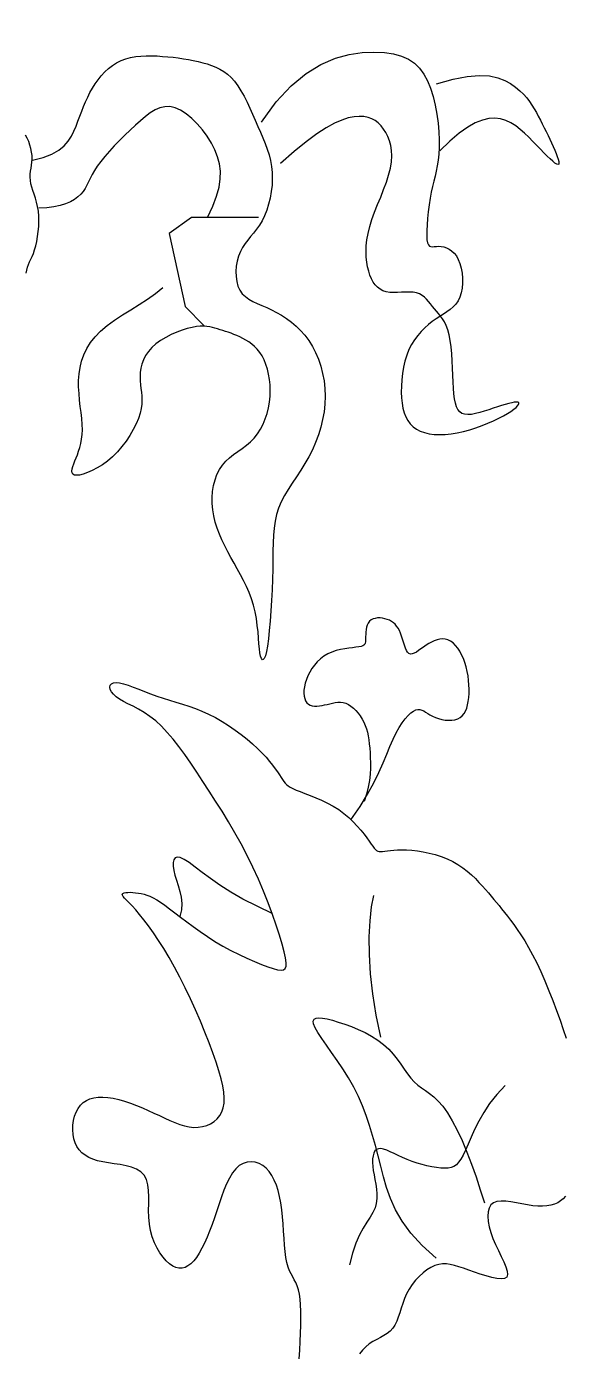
# Model space of a CAD drawing. Extents: x 2475 to 5335, y 627 to 2827.
# Drawn here: x 3945.7 to 4087, y 1701.1 to 2049.3 of the extents above; entities that cross this region are included whole.
import ezdxf

# ---------------------------------------------------------------- set-up
doc = ezdxf.new("R2010")
doc.units = 0
doc.header["$MEASUREMENT"] = 0
doc.layers.add('3', color=3, linetype='CONTINUOUS')
doc.layers.add('7', color=7, linetype='CONTINUOUS')

msp = doc.modelspace()

# ---------------------------------------------------------------- linework, layer by layer
at = {"layer": '3'}
for points in [[(3947.28, 2014.22), (3950.11, 2014.94), (3952.39, 2015.83), (3954.2, 2016.86), (3955.6, 2018), (3956.68, 2019.24), (3957.5, 2020.53), (3958.15, 2021.86), (3958.7, 2023.2), (3959.21, 2024.52), (3959.71, 2025.82), (3960.2, 2027.1), (3960.7, 2028.35), (3961.22, 2029.59), (3961.77, 2030.8), (3962.37, 2031.99), (3963.02, 2033.15), (3963.73, 2034.28), (3964.51, 2035.37), (3965.35, 2036.42), (3966.26, 2037.39), (3967.23, 2038.29), (3968.27, 2039.1), (3969.37, 2039.8), (3970.54, 2040.38), (3971.77, 2040.84), (3973.06, 2041.18), (3974.39, 2041.42), (3975.76, 2041.57), (3977.16, 2041.63), (3978.57, 2041.64), (3979.99, 2041.59), (3981.41, 2041.5), (3982.81, 2041.38), (3984.2, 2041.24), (3985.56, 2041.07), (3986.91, 2040.87), (3988.23, 2040.65), (3989.52, 2040.4), (3990.77, 2040.13), (3991.99, 2039.83), (3993.17, 2039.5), (3994.32, 2039.12), (3995.42, 2038.69), (3996.49, 2038.17), (3997.51, 2037.56), (3998.5, 2036.83), (3999.44, 2035.97), (4000.35, 2034.96), (4001.22, 2033.78), (4002.05, 2032.46), (4002.85, 2031.03), (4003.63, 2029.51), (4004.37, 2027.93), (4005.09, 2026.33), (4005.79, 2024.71), (4006.48, 2023.13), (4007.15, 2021.58), (4007.79, 2020.08), (4008.39, 2018.6), (4008.94, 2017.13), (4009.41, 2015.65), (4009.79, 2014.14), (4010.07, 2012.61), (4010.24, 2011.02), (4010.28, 2009.37), (4010.2, 2007.69), (4010, 2006), (4009.7, 2004.32), (4009.3, 2002.69), (4008.81, 2001.14), (4008.24, 1999.68), (4007.6, 1998.36), (4006.89, 1997.18), (4006.13, 1996.12), (4005.36, 1995.14), (4004.58, 1994.22), (4003.83, 1993.3), (4003.11, 1992.37), (4002.45, 1991.37), (4001.88, 1990.28), (4001.41, 1989.08), (4001.06, 1987.78), (4000.82, 1986.42), (4000.72, 1985.05), (4000.75, 1983.69), (4000.92, 1982.4), (4001.25, 1981.2), (4001.74, 1980.13), (4002.4, 1979.21), (4003.21, 1978.44), (4004.14, 1977.77), (4005.19, 1977.19), (4006.33, 1976.64), (4007.54, 1976.11), (4008.81, 1975.57), (4010.1, 1974.98), (4011.41, 1974.31), (4012.72, 1973.56), (4014.02, 1972.72), (4015.29, 1971.78), (4016.52, 1970.73), (4017.7, 1969.57), (4018.82, 1968.3), (4019.85, 1966.9), (4020.8, 1965.38), (4021.65, 1963.74), (4022.38, 1962), (4023.01, 1960.17), (4023.5, 1958.27), (4023.87, 1956.32), (4024.1, 1954.32), (4024.17, 1952.29), (4024.1, 1950.25), (4023.87, 1948.21), (4023.5, 1946.17), (4023.01, 1944.15), (4022.38, 1942.16), (4021.65, 1940.2), (4020.8, 1938.28), (4019.85, 1936.43), (4018.82, 1934.63), (4017.73, 1932.89), (4016.62, 1931.19), (4015.52, 1929.52), (4014.46, 1927.87), (4013.49, 1926.23), (4012.63, 1924.59), (4011.91, 1922.93), (4011.37, 1921.24), (4010.99, 1919.51), (4010.73, 1917.71), (4010.57, 1915.81), (4010.49, 1913.81), (4010.44, 1911.68), (4010.42, 1909.39), (4010.38, 1906.92), (4010.31, 1904.28), (4010.2, 1901.52), (4010.06, 1898.72), (4009.89, 1895.95), (4009.7, 1893.29), (4009.48, 1890.82), (4009.24, 1888.61), (4008.99, 1886.75), (4008.72, 1885.28), (4008.45, 1884.21), (4008.18, 1883.52), (4007.91, 1883.18), (4007.66, 1883.17), (4007.42, 1883.48), (4007.21, 1884.07), (4007.04, 1884.94), (4006.9, 1886.05), (4006.78, 1887.36), (4006.66, 1888.85), (4006.52, 1890.47), (4006.34, 1892.18), (4006.1, 1893.94), (4005.78, 1895.71), (4005.37, 1897.46), (4004.84, 1899.15), (4004.21, 1900.79), (4003.51, 1902.38), (4002.74, 1903.93), (4001.92, 1905.46), (4001.08, 1906.97), (4000.22, 1908.48), (3999.38, 1909.99), (3998.56, 1911.51), (3997.77, 1913.04), (3997.05, 1914.58), (3996.38, 1916.14), (3995.8, 1917.72), (3995.3, 1919.3), (3994.91, 1920.9), (3994.64, 1922.51), (3994.5, 1924.13), (3994.48, 1925.75), (3994.6, 1927.33), (3994.85, 1928.88), (3995.23, 1930.36), (3995.74, 1931.75), (3996.38, 1933.04), (3997.15, 1934.2), (3998.04, 1935.23), (3999.04, 1936.15), (4000.11, 1937), (4001.22, 1937.8), (4002.35, 1938.6), (4003.46, 1939.43), (4004.52, 1940.31), (4005.51, 1941.3), (4006.39, 1942.4), (4007.18, 1943.62), (4007.86, 1944.94), (4008.43, 1946.33), (4008.9, 1947.77), (4009.27, 1949.26), (4009.53, 1950.78), (4009.68, 1952.29), (4009.74, 1953.8), (4009.69, 1955.28), (4009.55, 1956.71), (4009.32, 1958.1), (4009, 1959.42), (4008.61, 1960.67), (4008.14, 1961.82), (4007.6, 1962.87), (4006.99, 1963.8), (4006.33, 1964.63), (4005.62, 1965.36), (4004.88, 1966), (4004.11, 1966.56), (4003.32, 1967.06), (4002.53, 1967.49), (4001.74, 1967.88), (4000.97, 1968.23), (4000.2, 1968.54), (3999.45, 1968.82), (3998.71, 1969.08), (3997.99, 1969.32), (3997.28, 1969.54), (3996.58, 1969.76), (3995.89, 1969.97), (3995.22, 1970.17), (3994.54, 1970.36), (3993.83, 1970.53), (3993.07, 1970.64), (3992.25, 1970.7), (3991.35, 1970.69), (3990.34, 1970.59), (3989.21, 1970.38), (3987.94, 1970.06), (3986.57, 1969.64), (3985.15, 1969.1), (3983.7, 1968.47), (3982.29, 1967.75), (3980.94, 1966.94), (3979.7, 1966.05), (3978.62, 1965.1), (3977.72, 1964.07), (3977, 1963), (3976.45, 1961.89), (3976.04, 1960.76), (3975.77, 1959.63), (3975.6, 1958.5), (3975.54, 1957.4), (3975.55, 1956.33), (3975.63, 1955.31), (3975.75, 1954.32), (3975.87, 1953.34), (3975.97, 1952.34), (3976.02, 1951.32), (3975.99, 1950.24), (3975.84, 1949.09), (3975.55, 1947.84), (3975.11, 1946.48), (3974.5, 1945.04), (3973.75, 1943.54), (3972.87, 1942.03), (3971.88, 1940.53), (3970.77, 1939.07), (3969.58, 1937.69), (3968.31, 1936.43), (3966.98, 1935.3), (3965.62, 1934.32), (3964.26, 1933.48), (3962.95, 1932.79), (3961.71, 1932.25), (3960.59, 1931.87), (3959.62, 1931.63), (3958.84, 1931.56), (3958.27, 1931.63), (3957.89, 1931.85), (3957.69, 1932.19), (3957.64, 1932.65), (3957.71, 1933.21), (3957.88, 1933.85), (3958.12, 1934.55), (3958.42, 1935.31), (3958.74, 1936.12), (3959.08, 1936.97), (3959.4, 1937.88), (3959.71, 1938.85), (3959.97, 1939.89), (3960.18, 1941.01), (3960.32, 1942.22), (3960.37, 1943.52), (3960.32, 1944.93), (3960.2, 1946.43), (3960.03, 1948), (3959.83, 1949.63), (3959.64, 1951.31), (3959.49, 1953.02), (3959.4, 1954.74), (3959.4, 1956.47), (3959.51, 1958.18), (3959.76, 1959.88), (3960.17, 1961.55), (3960.74, 1963.2), (3961.52, 1964.81), (3962.5, 1966.39), (3963.71, 1967.92), (3965.18, 1969.41), (3966.89, 1970.85), (3968.82, 1972.25), (3970.9, 1973.63), (3973.07, 1975.01), (3975.28, 1976.4), (3977.47, 1977.82), (3979.58, 1979.29), (3981.55, 1980.82)], [(4007.46, 2024.24), (4011.28, 2029.58), (4015.2, 2033.8), (4019.15, 2037.02), (4023.06, 2039.37), (4026.86, 2040.98), (4030.49, 2041.97), (4033.89, 2042.47), (4036.99, 2042.61), (4039.74, 2042.49), (4042.15, 2042.14), (4044.24, 2041.55), (4046.06, 2040.73), (4047.62, 2039.67), (4048.96, 2038.38), (4050.09, 2036.86), (4051.06, 2035.1), (4051.88, 2033.11), (4052.56, 2030.95), (4053.11, 2028.67), (4053.53, 2026.33), (4053.84, 2023.99), (4054.04, 2021.71), (4054.13, 2019.55), (4054.12, 2017.56), (4054.03, 2015.79), (4053.86, 2014.21), (4053.62, 2012.76), (4053.34, 2011.4), (4053.03, 2010.08), (4052.69, 2008.75), (4052.36, 2007.37), (4052.03, 2005.87), (4051.73, 2004.24), (4051.47, 2002.5), (4051.24, 2000.73), (4051.06, 1998.98), (4050.93, 1997.31), (4050.86, 1995.77), (4050.85, 1994.43), (4050.92, 1993.35), (4051.06, 1992.55), (4051.28, 1992.03), (4051.57, 1991.72), (4051.93, 1991.57), (4052.35, 1991.54), (4052.84, 1991.58), (4053.38, 1991.64), (4053.98, 1991.68), (4054.63, 1991.63), (4055.32, 1991.5), (4056.02, 1991.27), (4056.72, 1990.93), (4057.4, 1990.46), (4058.04, 1989.86), (4058.63, 1989.11), (4059.14, 1988.2), (4059.56, 1987.13), (4059.89, 1985.93), (4060.12, 1984.64), (4060.24, 1983.31), (4060.24, 1981.97), (4060.14, 1980.66), (4059.91, 1979.43), (4059.56, 1978.32), (4059.08, 1977.35), (4058.48, 1976.5), (4057.78, 1975.76), (4057, 1975.1), (4056.14, 1974.48), (4055.23, 1973.87), (4054.27, 1973.26), (4053.29, 1972.61), (4052.29, 1971.9), (4051.3, 1971.11), (4050.32, 1970.25), (4049.37, 1969.3), (4048.47, 1968.27), (4047.63, 1967.13), (4046.86, 1965.89), (4046.18, 1964.54), (4045.61, 1963.08), (4045.13, 1961.52), (4044.76, 1959.91), (4044.48, 1958.26), (4044.29, 1956.6), (4044.18, 1954.97), (4044.17, 1953.38), (4044.23, 1951.87), (4044.38, 1950.47), (4044.61, 1949.16), (4044.93, 1947.97), (4045.35, 1946.88), (4045.87, 1945.91), (4046.51, 1945.04), (4047.26, 1944.3), (4048.13, 1943.66), (4049.14, 1943.15), (4050.26, 1942.75), (4051.49, 1942.46), (4052.82, 1942.29), (4054.23, 1942.23), (4055.71, 1942.27), (4057.26, 1942.43), (4058.86, 1942.69), (4060.49, 1943.05), (4062.14, 1943.5), (4063.78, 1944.03), (4065.39, 1944.6), (4066.94, 1945.22), (4068.4, 1945.86), (4069.76, 1946.51), (4070.98, 1947.14), (4072.05, 1947.75), (4072.96, 1948.33), (4073.71, 1948.87), (4074.31, 1949.35), (4074.73, 1949.78), (4075, 1950.14), (4075.09, 1950.42), (4075.02, 1950.62), (4074.78, 1950.73), (4074.38, 1950.76), (4073.84, 1950.71), (4073.17, 1950.59), (4072.39, 1950.4), (4071.49, 1950.15), (4070.51, 1949.85), (4069.45, 1949.51), (4068.32, 1949.13), (4067.16, 1948.73), (4065.98, 1948.35), (4064.82, 1948.01), (4063.69, 1947.74), (4062.63, 1947.55), (4061.66, 1947.48), (4060.81, 1947.56), (4060.1, 1947.8), (4059.51, 1948.21), (4059.04, 1948.8), (4058.67, 1949.56), (4058.38, 1950.5), (4058.17, 1951.61), (4058, 1952.9), (4057.88, 1954.38), (4057.79, 1956.03), (4057.71, 1957.81), (4057.63, 1959.67), (4057.54, 1961.56), (4057.42, 1963.44), (4057.26, 1965.24), (4057.05, 1966.92), (4056.77, 1968.44), (4056.42, 1969.74), (4056, 1970.85), (4055.54, 1971.8), (4055.03, 1972.63), (4054.5, 1973.35), (4053.95, 1974.01), (4053.4, 1974.64), (4052.87, 1975.25), (4052.36, 1975.89), (4051.86, 1976.53), (4051.35, 1977.16), (4050.81, 1977.76), (4050.24, 1978.3), (4049.62, 1978.78), (4048.92, 1979.16), (4048.13, 1979.43), (4047.25, 1979.58), (4046.29, 1979.63), (4045.27, 1979.62), (4044.22, 1979.57), (4043.16, 1979.52), (4042.12, 1979.51), (4041.12, 1979.56), (4040.19, 1979.71), (4039.35, 1979.98), (4038.59, 1980.38), (4037.92, 1980.9), (4037.32, 1981.53), (4036.79, 1982.28), (4036.33, 1983.13), (4035.94, 1984.09), (4035.6, 1985.13), (4035.31, 1986.28), (4035.09, 1987.51), (4034.95, 1988.83), (4034.9, 1990.25), (4034.95, 1991.76), (4035.13, 1993.35), (4035.43, 1995.04), (4035.87, 1996.82), (4036.47, 1998.69), (4037.17, 2000.63), (4037.95, 2002.6), (4038.75, 2004.58), (4039.53, 2006.56), (4040.24, 2008.49), (4040.85, 2010.36), (4041.31, 2012.13), (4041.58, 2013.8), (4041.67, 2015.35), (4041.6, 2016.79), (4041.39, 2018.12), (4041.06, 2019.34), (4040.62, 2020.47), (4040.09, 2021.5), (4039.5, 2022.43), (4038.84, 2023.27), (4038.12, 2024.01), (4037.33, 2024.63), (4036.44, 2025.13), (4035.45, 2025.49), (4034.35, 2025.7), (4033.13, 2025.75), (4031.76, 2025.63), (4030.25, 2025.32), (4028.54, 2024.78), (4026.62, 2023.93), (4024.44, 2022.74), (4021.97, 2021.15), (4019.18, 2019.1), (4016.02, 2016.53), (4012.47, 2013.39)], [(4053.43, 2034.26), (4057.79, 2035.53), (4061.51, 2036.24), (4064.66, 2036.49), (4067.31, 2036.35), (4069.51, 2035.89), (4071.35, 2035.2), (4072.89, 2034.35), (4074.18, 2033.43), (4075.3, 2032.49), (4076.28, 2031.54), (4077.12, 2030.6), (4077.86, 2029.65), (4078.51, 2028.69), (4079.1, 2027.73), (4079.65, 2026.76), (4080.17, 2025.77), (4080.7, 2024.77), (4081.21, 2023.77), (4081.73, 2022.76), (4082.23, 2021.75), (4082.72, 2020.75), (4083.19, 2019.76), (4083.64, 2018.79), (4084.07, 2017.84), (4084.48, 2016.92), (4084.84, 2016.04), (4085.14, 2015.24), (4085.38, 2014.53), (4085.53, 2013.94), (4085.58, 2013.49), (4085.52, 2013.21), (4085.33, 2013.11), (4085, 2013.21), (4084.54, 2013.5), (4083.96, 2013.96), (4083.27, 2014.57), (4082.5, 2015.31), (4081.64, 2016.16), (4080.73, 2017.1), (4079.76, 2018.12), (4078.74, 2019.18), (4077.69, 2020.26), (4076.58, 2021.32), (4075.43, 2022.33), (4074.22, 2023.24), (4072.95, 2024.03), (4071.61, 2024.65), (4070.21, 2025.08), (4068.74, 2025.26), (4067.16, 2025.18), (4065.47, 2024.78), (4063.62, 2024.03), (4061.61, 2022.89), (4059.39, 2021.32), (4056.95, 2019.28), (4054.26, 2016.73)], [(3993.25, 1999.19), (3994.62, 2002.15), (3995.63, 2004.81), (3996.29, 2007.21), (3996.62, 2009.39), (3996.66, 2011.41), (3996.42, 2013.31), (3995.92, 2015.14), (3995.2, 2016.93), (3994.26, 2018.74), (3993.15, 2020.51), (3991.9, 2022.21), (3990.55, 2023.8), (3989.12, 2025.21), (3987.65, 2026.42), (3986.19, 2027.36), (3984.75, 2028), (3983.37, 2028.3), (3982.04, 2028.28), (3980.75, 2027.98), (3979.47, 2027.42), (3978.21, 2026.66), (3976.93, 2025.71), (3975.64, 2024.61), (3974.3, 2023.41), (3972.92, 2022.12), (3971.52, 2020.77), (3970.12, 2019.39), (3968.76, 2018), (3967.47, 2016.61), (3966.27, 2015.24), (3965.19, 2013.93), (3964.27, 2012.69), (3963.52, 2011.53), (3962.91, 2010.46), (3962.4, 2009.46), (3961.96, 2008.53), (3961.53, 2007.66), (3961.08, 2006.84), (3960.57, 2006.06), (3959.95, 2005.31), (3959.2, 2004.6), (3958.29, 2003.93), (3957.22, 2003.31), (3955.97, 2002.77), (3954.52, 2002.33), (3952.88, 2001.99), (3951.03, 2001.77), (3948.95, 2001.7)], [(3945.6, 1984.58), (3945.75, 1985.41), (3945.95, 1986.16), (3946.21, 1986.86), (3946.51, 1987.54), (3946.83, 1988.23), (3947.17, 1988.96), (3947.51, 1989.78), (3947.83, 1990.7), (3948.13, 1991.76), (3948.4, 1992.93), (3948.62, 1994.2), (3948.79, 1995.52), (3948.9, 1996.88), (3948.95, 1998.24), (3948.92, 1999.57), (3948.81, 2000.86), (3948.61, 2002.08), (3948.34, 2003.22), (3948.04, 2004.3), (3947.71, 2005.31), (3947.39, 2006.28), (3947.1, 2007.2), (3946.87, 2008.08), (3946.72, 2008.93), (3946.66, 2009.76), (3946.69, 2010.56), (3946.77, 2011.36), (3946.88, 2012.15), (3946.99, 2012.95), (3947.09, 2013.77), (3947.15, 2014.6), (3947.14, 2015.47), (3947.04, 2016.38), (3946.86, 2017.3), (3946.61, 2018.22), (3946.28, 2019.13), (3945.9, 2019.99), (3945.47, 2020.8)], [(4006.62, 1999.19), (3989.07, 1999.19), (3983.22, 1995.02), (3987.4, 1975.81), (3992.41, 1970.8)], [(4030.95, 1841.18), (4033.32, 1844.63), (4035.29, 1847.84), (4036.92, 1850.81), (4038.27, 1853.55), (4039.39, 1856.06), (4040.34, 1858.35), (4041.19, 1860.43), (4041.99, 1862.29), (4042.8, 1863.94), (4043.6, 1865.39), (4044.4, 1866.64), (4045.18, 1867.69), (4045.94, 1868.55), (4046.66, 1869.21), (4047.34, 1869.7), (4047.96, 1870), (4048.53, 1870.12), (4049.06, 1870.1), (4049.56, 1869.95), (4050.05, 1869.71), (4050.56, 1869.4), (4051.11, 1869.04), (4051.7, 1868.67), (4052.37, 1868.31), (4053.12, 1867.98), (4053.95, 1867.71), (4054.81, 1867.49), (4055.7, 1867.34), (4056.58, 1867.27), (4057.44, 1867.29), (4058.25, 1867.41), (4058.98, 1867.64), (4059.63, 1867.99), (4060.18, 1868.45), (4060.65, 1869.02), (4061.04, 1869.68), (4061.35, 1870.44), (4061.6, 1871.29), (4061.78, 1872.22), (4061.9, 1873.22), (4061.97, 1874.29), (4061.99, 1875.41), (4061.95, 1876.57), (4061.85, 1877.75), (4061.7, 1878.93), (4061.49, 1880.11), (4061.21, 1881.27), (4060.88, 1882.39), (4060.48, 1883.45), (4060.03, 1884.45), (4059.53, 1885.37), (4058.98, 1886.21), (4058.39, 1886.93), (4057.76, 1887.55), (4057.1, 1888.03), (4056.42, 1888.38), (4055.72, 1888.57), (4055, 1888.63), (4054.28, 1888.56), (4053.55, 1888.39), (4052.82, 1888.12), (4052.1, 1887.79), (4051.38, 1887.39), (4050.68, 1886.94), (4050, 1886.47), (4049.34, 1886), (4048.71, 1885.56), (4048.12, 1885.18), (4047.56, 1884.88), (4047.05, 1884.7), (4046.58, 1884.66), (4046.17, 1884.79), (4045.81, 1885.12), (4045.5, 1885.61), (4045.23, 1886.23), (4044.97, 1886.95), (4044.73, 1887.74), (4044.49, 1888.55), (4044.24, 1889.35), (4043.97, 1890.12), (4043.66, 1890.81), (4043.32, 1891.43), (4042.95, 1891.97), (4042.53, 1892.45), (4042.08, 1892.87), (4041.59, 1893.22), (4041.06, 1893.51), (4040.48, 1893.75), (4039.87, 1893.93), (4039.23, 1894.06), (4038.58, 1894.12), (4037.94, 1894.11), (4037.33, 1894.02), (4036.76, 1893.85), (4036.25, 1893.59), (4035.82, 1893.24), (4035.48, 1892.79), (4035.23, 1892.26), (4035.04, 1891.68), (4034.92, 1891.06), (4034.85, 1890.43), (4034.81, 1889.81), (4034.8, 1889.22), (4034.79, 1888.68), (4034.79, 1888.22), (4034.77, 1887.83), (4034.7, 1887.5), (4034.57, 1887.22), (4034.36, 1887), (4034.04, 1886.81), (4033.59, 1886.66), (4033, 1886.53), (4032.25, 1886.42), (4031.36, 1886.32), (4030.36, 1886.19), (4029.29, 1886.03), (4028.17, 1885.82), (4027.04, 1885.54), (4025.92, 1885.17), (4024.85, 1884.69), (4023.85, 1884.09), (4022.93, 1883.39), (4022.1, 1882.6), (4021.34, 1881.73), (4020.67, 1880.82), (4020.1, 1879.87), (4019.61, 1878.9), (4019.22, 1877.93), (4018.92, 1876.98), (4018.71, 1876.07), (4018.6, 1875.19), (4018.58, 1874.37), (4018.65, 1873.62), (4018.8, 1872.95), (4019.04, 1872.37), (4019.37, 1871.89), (4019.77, 1871.52), (4020.25, 1871.26), (4020.79, 1871.09), (4021.37, 1871.01), (4022, 1870.99), (4022.66, 1871.04), (4023.34, 1871.14), (4024.03, 1871.28), (4024.72, 1871.44), (4025.42, 1871.61), (4026.11, 1871.78), (4026.8, 1871.91), (4027.49, 1871.99), (4028.18, 1872), (4028.88, 1871.93), (4029.57, 1871.74), (4030.26, 1871.43), (4030.94, 1871), (4031.6, 1870.47), (4032.24, 1869.85), (4032.84, 1869.16), (4033.39, 1868.4), (4033.89, 1867.6), (4034.33, 1866.77), (4034.7, 1865.92), (4035.01, 1865.03), (4035.26, 1864.12), (4035.46, 1863.16), (4035.62, 1862.15), (4035.75, 1861.09), (4035.86, 1859.96), (4035.95, 1858.76), (4036.03, 1857.48), (4036.07, 1856.12), (4036.07, 1854.67), (4035.99, 1853.13), (4035.8, 1851.49), (4035.49, 1849.74), (4035.04, 1847.9), (4034.41, 1845.94)], [(4017.32, 1699.66), (4017.47, 1701.99), (4017.6, 1704.24), (4017.7, 1706.4), (4017.76, 1708.45), (4017.79, 1710.37), (4017.77, 1712.17), (4017.7, 1713.83), (4017.58, 1715.33), (4017.39, 1716.67), (4017.14, 1717.84), (4016.83, 1718.83), (4016.46, 1719.69), (4016.05, 1720.47), (4015.63, 1721.22), (4015.21, 1721.99), (4014.81, 1722.83), (4014.44, 1723.79), (4014.12, 1724.94), (4013.87, 1726.29), (4013.67, 1727.83), (4013.52, 1729.52), (4013.38, 1731.32), (4013.26, 1733.19), (4013.12, 1735.09), (4012.96, 1736.99), (4012.76, 1738.83), (4012.5, 1740.6), (4012.18, 1742.28), (4011.8, 1743.84), (4011.34, 1745.29), (4010.81, 1746.62), (4010.19, 1747.8), (4009.48, 1748.84), (4008.68, 1749.71), (4007.78, 1750.42), (4006.81, 1750.94), (4005.78, 1751.27), (4004.73, 1751.39), (4003.66, 1751.29), (4002.62, 1750.96), (4001.61, 1750.39), (4000.66, 1749.56), (3999.79, 1748.47), (3999, 1747.15), (3998.27, 1745.64), (3997.58, 1743.99), (3996.93, 1742.23), (3996.3, 1740.4), (3995.68, 1738.55), (3995.07, 1736.72), (3994.44, 1734.94), (3993.79, 1733.23), (3993.13, 1731.61), (3992.46, 1730.09), (3991.77, 1728.7), (3991.07, 1727.44), (3990.35, 1726.33), (3989.62, 1725.39), (3988.88, 1724.63), (3988.12, 1724.06), (3987.35, 1723.68), (3986.56, 1723.48), (3985.76, 1723.48), (3984.94, 1723.67), (3984.11, 1724.05), (3983.27, 1724.63), (3982.42, 1725.41), (3981.57, 1726.37), (3980.76, 1727.49), (3980, 1728.77), (3979.32, 1730.18), (3978.74, 1731.71), (3978.29, 1733.34), (3977.98, 1735.06), (3977.83, 1736.84), (3977.79, 1738.66), (3977.8, 1740.46), (3977.81, 1742.21), (3977.75, 1743.88), (3977.57, 1745.4), (3977.22, 1746.76), (3976.62, 1747.9), (3975.74, 1748.8), (3974.62, 1749.48), (3973.3, 1749.99), (3971.85, 1750.37), (3970.32, 1750.66), (3968.75, 1750.89), (3967.2, 1751.12), (3965.73, 1751.37), (3964.38, 1751.69), (3963.15, 1752.09), (3962.05, 1752.57), (3961.08, 1753.13), (3960.24, 1753.79), (3959.52, 1754.54), (3958.93, 1755.39), (3958.47, 1756.36), (3958.14, 1757.43), (3957.93, 1758.58), (3957.85, 1759.78), (3957.88, 1761), (3958.04, 1762.21), (3958.32, 1763.37), (3958.72, 1764.45), (3959.23, 1765.42), (3959.85, 1766.26), (3960.58, 1766.95), (3961.42, 1767.51), (3962.36, 1767.93), (3963.41, 1768.22), (3964.54, 1768.38), (3965.77, 1768.4), (3967.09, 1768.29), (3968.49, 1768.06), (3969.96, 1767.72), (3971.48, 1767.28), (3973.03, 1766.76), (3974.59, 1766.18), (3976.15, 1765.55), (3977.69, 1764.89), (3979.19, 1764.21), (3980.63, 1763.54), (3982.03, 1762.88), (3983.38, 1762.26), (3984.69, 1761.7), (3985.96, 1761.22), (3987.2, 1760.84), (3988.42, 1760.57), (3989.62, 1760.44), (3990.8, 1760.46), (3991.95, 1760.63), (3993.04, 1760.94), (3994.06, 1761.4), (3994.99, 1761.99), (3995.81, 1762.71), (3996.5, 1763.55), (3997.03, 1764.52), (3997.4, 1765.59), (3997.6, 1766.8), (3997.64, 1768.15), (3997.52, 1769.65), (3997.25, 1771.33), (3996.82, 1773.18), (3996.24, 1775.24), (3995.52, 1777.51), (3994.66, 1779.99), (3993.67, 1782.66), (3992.57, 1785.46), (3991.38, 1788.35), (3990.11, 1791.28), (3988.78, 1794.21), (3987.4, 1797.08), (3985.99, 1799.87), (3984.57, 1802.51), (3983.15, 1805.01), (3981.74, 1807.35), (3980.36, 1809.52), (3979.02, 1811.51), (3977.74, 1813.31), (3976.53, 1814.92), (3975.41, 1816.33), (3974.38, 1817.53), (3973.47, 1818.54), (3972.67, 1819.37), (3972, 1820.05), (3971.48, 1820.6), (3971.11, 1821.03), (3970.9, 1821.36), (3970.87, 1821.62), (3971.02, 1821.82), (3971.32, 1821.96), (3971.76, 1822.06), (3972.31, 1822.11), (3972.94, 1822.12), (3973.64, 1822.09), (3974.36, 1822.02), (3975.1, 1821.92), (3975.84, 1821.79), (3976.57, 1821.62), (3977.33, 1821.38), (3978.13, 1821.07), (3978.98, 1820.67), (3979.91, 1820.16), (3980.93, 1819.52), (3982.06, 1818.75), (3983.31, 1817.83), (3984.69, 1816.77), (3986.18, 1815.62), (3987.79, 1814.39), (3989.5, 1813.11), (3991.31, 1811.8), (3993.22, 1810.5), (3995.22, 1809.23), (3997.29, 1808.02), (3999.41, 1806.87), (4001.53, 1805.8), (4003.59, 1804.83), (4005.56, 1803.97), (4007.4, 1803.22), (4009.06, 1802.6), (4010.49, 1802.13), (4011.66, 1801.82), (4012.58, 1801.69), (4013.25, 1801.78), (4013.69, 1802.11), (4013.9, 1802.72), (4013.91, 1803.64), (4013.73, 1804.89), (4013.36, 1806.51), (4012.83, 1808.51), (4012.13, 1810.85), (4011.29, 1813.47), (4010.3, 1816.31), (4009.19, 1819.32), (4007.96, 1822.42), (4006.63, 1825.58), (4005.2, 1828.72), (4003.68, 1831.8), (4002.1, 1834.81), (4000.46, 1837.74), (3998.79, 1840.6), (3997.09, 1843.38), (3995.39, 1846.08), (3993.7, 1848.69), (3992.04, 1851.23), (3990.42, 1853.68), (3988.83, 1856.02), (3987.27, 1858.25), (3985.73, 1860.35), (3984.2, 1862.3), (3982.68, 1864.08), (3981.17, 1865.68), (3979.64, 1867.09), (3978.11, 1868.29), (3976.59, 1869.31), (3975.1, 1870.19), (3973.69, 1870.94), (3972.36, 1871.61), (3971.16, 1872.23), (3970.1, 1872.83), (3969.21, 1873.44), (3968.51, 1874.08), (3968.02, 1874.73), (3967.72, 1875.36), (3967.62, 1875.95), (3967.72, 1876.46), (3968.02, 1876.86), (3968.51, 1877.12), (3969.21, 1877.21), (3970.1, 1877.12), (3971.16, 1876.86), (3972.38, 1876.46), (3973.72, 1875.97), (3975.18, 1875.4), (3976.71, 1874.79), (3978.31, 1874.18), (3979.94, 1873.59), (3981.6, 1873.04), (3983.26, 1872.54), (3984.94, 1872.04), (3986.64, 1871.53), (3988.34, 1870.98), (3990.07, 1870.38), (3991.8, 1869.69), (3993.55, 1868.9), (3995.32, 1867.99), (3997.07, 1866.98), (3998.8, 1865.88), (4000.49, 1864.71), (4002.11, 1863.5), (4003.65, 1862.28), (4005.09, 1861.05), (4006.41, 1859.84), (4007.59, 1858.67), (4008.63, 1857.55), (4009.55, 1856.49), (4010.36, 1855.5), (4011.06, 1854.57), (4011.66, 1853.72), (4012.17, 1852.96), (4012.61, 1852.29), (4012.98, 1851.71), (4013.31, 1851.21), (4013.64, 1850.78), (4014.01, 1850.4), (4014.44, 1850.04), (4014.99, 1849.69), (4015.68, 1849.34), (4016.54, 1848.96), (4017.6, 1848.54), (4018.84, 1848.08), (4020.21, 1847.55), (4021.68, 1846.96), (4023.21, 1846.3), (4024.75, 1845.56), (4026.27, 1844.74), (4027.73, 1843.83), (4029.1, 1842.82), (4030.36, 1841.74), (4031.53, 1840.63), (4032.59, 1839.5), (4033.54, 1838.4), (4034.39, 1837.35), (4035.12, 1836.38), (4035.74, 1835.52), (4036.26, 1834.79), (4036.68, 1834.2), (4037.05, 1833.73), (4037.37, 1833.37), (4037.68, 1833.1), (4038, 1832.93), (4038.35, 1832.83), (4038.77, 1832.8), (4039.27, 1832.82), (4039.85, 1832.89), (4040.54, 1832.98), (4041.32, 1833.08), (4042.21, 1833.17), (4043.21, 1833.24), (4044.33, 1833.28), (4045.57, 1833.25), (4046.94, 1833.16), (4048.4, 1832.99), (4049.93, 1832.75), (4051.51, 1832.42), (4053.1, 1832.01), (4054.68, 1831.51), (4056.21, 1830.92), (4057.67, 1830.23), (4059.04, 1829.45), (4060.32, 1828.59), (4061.5, 1827.66), (4062.61, 1826.7), (4063.63, 1825.71), (4064.58, 1824.73), (4065.47, 1823.76), (4066.29, 1822.83), (4067.06, 1821.95), (4067.78, 1821.11), (4068.48, 1820.28), (4069.16, 1819.47), (4069.85, 1818.64), (4070.54, 1817.77), (4071.27, 1816.86), (4072.04, 1815.88), (4072.86, 1814.81), (4073.73, 1813.65), (4074.65, 1812.37), (4075.61, 1810.95), (4076.61, 1809.39), (4077.63, 1807.66), (4078.68, 1805.75), (4079.75, 1803.64), (4080.83, 1801.34), (4081.91, 1798.87), (4082.97, 1796.31), (4084, 1793.69), (4084.98, 1791.08), (4085.9, 1788.54), (4086.73, 1786.11), (4087.46, 1783.85)], [(4010.2, 1816.58), (4002.55, 1820.35), (3999.37, 1822.17), (3996.53, 1823.98), (3994.04, 1825.73), (3991.86, 1827.34), (3990, 1828.76), (3988.42, 1829.92), (3987.13, 1830.76), (3986.09, 1831.22), (3985.3, 1831.33), (3984.74, 1831.13), (3984.38, 1830.64), (3984.22, 1829.91), (3984.23, 1828.98), (3984.39, 1827.87), (3984.7, 1826.64), (3985.11, 1825.3), (3985.57, 1823.88), (3986, 1822.38), (3986.33, 1820.81), (3986.5, 1819.18), (3986.42, 1817.51), (3986.02, 1815.8), (3986, 1815.76)], [(4038.77, 1784.15), (4037.57, 1789.88), (4036.7, 1795.44), (4036.12, 1800.77), (4035.82, 1805.8), (4035.77, 1810.44), (4035.96, 1814.62), (4036.36, 1818.27), (4036.95, 1821.32)], [(4053.29, 1726.14), (4049.61, 1729.48), (4046.68, 1732.7), (4044.39, 1735.82), (4042.62, 1738.84), (4041.29, 1741.79), (4040.27, 1744.66), (4039.47, 1747.47), (4038.77, 1750.24), (4038.09, 1752.97), (4037.38, 1755.66), (4036.64, 1758.32), (4035.84, 1760.94), (4034.96, 1763.52), (4033.98, 1766.06), (4032.89, 1768.55), (4031.66, 1771.01), (4030.29, 1773.42), (4028.82, 1775.76), (4027.33, 1777.99), (4025.86, 1780.09), (4024.48, 1782.03), (4023.26, 1783.78), (4022.26, 1785.3), (4021.53, 1786.57), (4021.13, 1787.57), (4021.05, 1788.3), (4021.26, 1788.8), (4021.76, 1789.08), (4022.5, 1789.18), (4023.49, 1789.1), (4024.68, 1788.88), (4026.07, 1788.54), (4027.62, 1788.09), (4029.3, 1787.54), (4031.06, 1786.9), (4032.85, 1786.16), (4034.64, 1785.31), (4036.38, 1784.37), (4038.02, 1783.33), (4039.52, 1782.19), (4040.86, 1780.96), (4042.03, 1779.66), (4043.08, 1778.33), (4044.04, 1777), (4044.94, 1775.7), (4045.8, 1774.48), (4046.66, 1773.36), (4047.54, 1772.37), (4048.47, 1771.54), (4049.46, 1770.8), (4050.5, 1770.09), (4051.58, 1769.32), (4052.71, 1768.43), (4053.88, 1767.35), (4055.08, 1765.99), (4056.31, 1764.29), (4057.57, 1762.19), (4058.84, 1759.73), (4060.12, 1756.97), (4061.38, 1753.97), (4062.61, 1750.78), (4063.8, 1747.45), (4064.93, 1744.06), (4065.99, 1740.65)], [(4071.43, 1771.47), (4069.24, 1769.07), (4067.38, 1766.67), (4065.82, 1764.32), (4064.52, 1762.03), (4063.44, 1759.87), (4062.53, 1757.86), (4061.76, 1756.05), (4061.07, 1754.47), (4060.44, 1753.16), (4059.84, 1752.1), (4059.24, 1751.27), (4058.63, 1750.65), (4057.97, 1750.2), (4057.26, 1749.91), (4056.46, 1749.76), (4055.55, 1749.71), (4054.53, 1749.75), (4053.4, 1749.87), (4052.19, 1750.07), (4050.92, 1750.33), (4049.62, 1750.66), (4048.3, 1751.05), (4047, 1751.49), (4045.72, 1751.98), (4044.51, 1752.5), (4043.35, 1753.04), (4042.27, 1753.56), (4041.26, 1754.04), (4040.34, 1754.43), (4039.52, 1754.72), (4038.79, 1754.87), (4038.16, 1754.85), (4037.65, 1754.64), (4037.25, 1754.25), (4036.95, 1753.7), (4036.75, 1753), (4036.64, 1752.17), (4036.61, 1751.24), (4036.67, 1750.21), (4036.8, 1749.11), (4037, 1747.95), (4037.24, 1746.74), (4037.46, 1745.51), (4037.65, 1744.25), (4037.76, 1742.99), (4037.76, 1741.74), (4037.6, 1740.5), (4037.26, 1739.29), (4036.7, 1738.11), (4035.96, 1736.89), (4035.1, 1735.55), (4034.16, 1734.02), (4033.19, 1732.21), (4032.24, 1730.05), (4031.36, 1727.45), (4030.6, 1724.33)], [(4087.28, 1742.37), (4086.71, 1741.7), (4086.03, 1741.13), (4085.26, 1740.66), (4084.4, 1740.28), (4083.44, 1740.01), (4082.38, 1739.83), (4081.24, 1739.75), (4080.01, 1739.77), (4078.69, 1739.89), (4077.29, 1740.1), (4075.85, 1740.37), (4074.4, 1740.65), (4072.98, 1740.89), (4071.64, 1741.06), (4070.4, 1741.1), (4069.31, 1740.98), (4068.41, 1740.65), (4067.73, 1740.07), (4067.26, 1739.27), (4066.99, 1738.27), (4066.91, 1737.1), (4067.02, 1735.78), (4067.28, 1734.36), (4067.7, 1732.85), (4068.26, 1731.28), (4068.93, 1729.69), (4069.67, 1728.11), (4070.42, 1726.58), (4071.09, 1725.14), (4071.64, 1723.84), (4072, 1722.72), (4072.1, 1721.81), (4071.89, 1721.16), (4071.31, 1720.79), (4070.41, 1720.68), (4069.26, 1720.78), (4067.92, 1721.05), (4066.45, 1721.44), (4064.91, 1721.92), (4063.38, 1722.45), (4061.91, 1722.97), (4060.55, 1723.46), (4059.3, 1723.88), (4058.14, 1724.23), (4057.05, 1724.48), (4056.01, 1724.62), (4054.99, 1724.63), (4053.99, 1724.49), (4052.98, 1724.18), (4051.95, 1723.7), (4050.91, 1723.05), (4049.88, 1722.25), (4048.88, 1721.33), (4047.93, 1720.3), (4047.05, 1719.19), (4046.26, 1718.01), (4045.57, 1716.78), (4045.01, 1715.52), (4044.54, 1714.26), (4044.13, 1713.01), (4043.76, 1711.79), (4043.39, 1710.64), (4042.98, 1709.56), (4042.51, 1708.57), (4041.94, 1707.71), (4041.26, 1706.99), (4040.47, 1706.36), (4039.6, 1705.81), (4038.67, 1705.3), (4037.71, 1704.78), (4036.73, 1704.23), (4035.77, 1703.61), (4034.84, 1702.88), (4033.96, 1702.01), (4033.15, 1701)]]:
    msp.add_lwpolyline(points, dxfattribs=at)
at = {"layer": '7'}
for radius in [640, 600]:
    msp.add_circle((3904.88, 1987.44), radius, dxfattribs=at)

doc.saveas('drawing.dxf')
